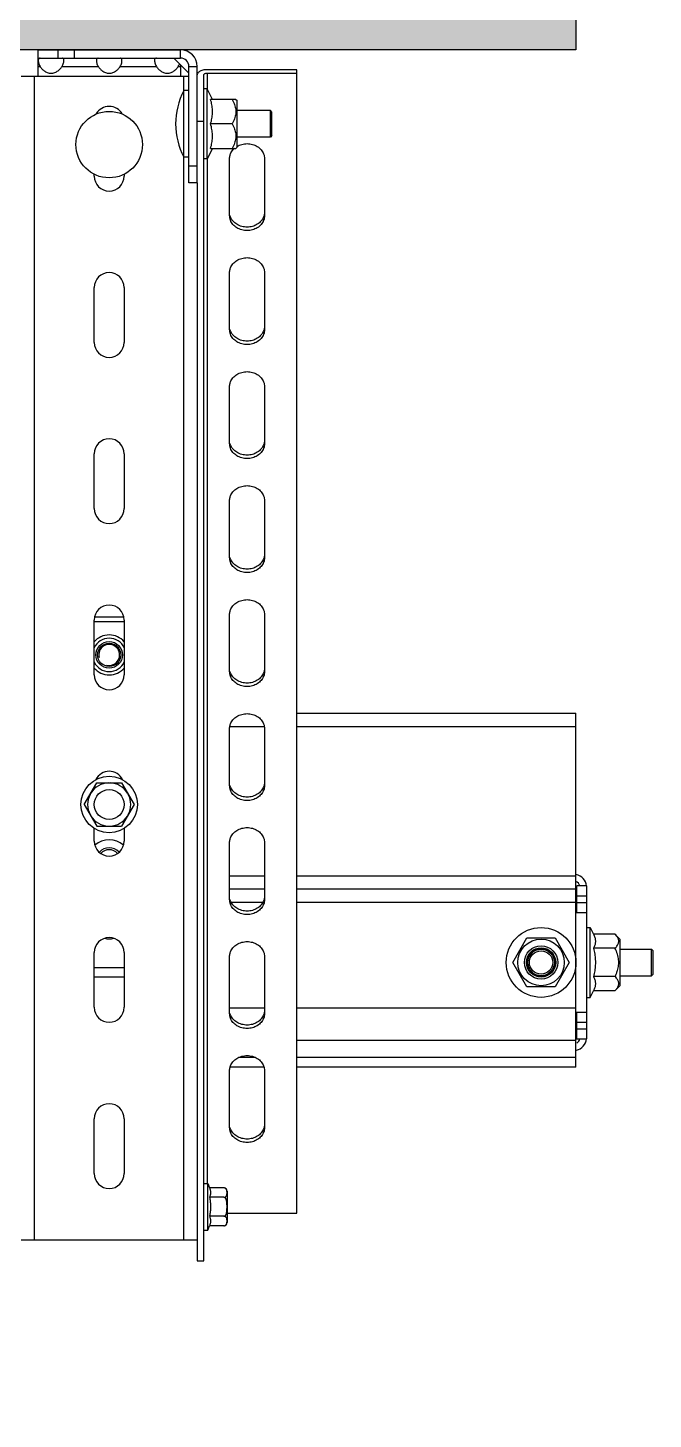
# Model space of a CAD drawing. Header units: millimetres. Extents: x 21899 to 38731, y -5425 to 3612.
# Drawn here: x 38417.5 to 38605.8, y 2950.1 to 3368.6 of the extents above; entities that cross this region are included whole.
import ezdxf

# ---------------------------------------------------------------- set-up
doc = ezdxf.new("R2010")
doc.units = ezdxf.units.MM
doc.layers.add('dwgmodels.com', color=250, linetype='Continuous')

msp = doc.modelspace()

# ---------------------------------------------------------------- hatches: boundary and pattern name
at = {"layer": 'dwgmodels.com', "true_color": 0xc7c8ca}
h = msp.add_hatch(color=9, dxfattribs=at)
h.dxf.hatch_style = 1
h.paths.add_polyline_path([(35509.69, 2950.12), (35259.69, 2950.12), (35259.69, 3612), (38582.52, 3612), (38582.52, 3362), (35509.69, 3362)])

# ---------------------------------------------------------------- linework, layer by layer
at = {"color": 7, "linetype": 'Continuous'}
for p, q in [((38420.52, 3362), (38420.52, 3354)), ((38426.52, 3362), (38426.52, 3359.5)), ((38420.52, 3359.5), (38463.52, 3359.5)), ((38461.5, 3359.49), (38466.01, 3354.98)), ((38463.52, 3357.46), (38463.52, 3354)), ((38466.02, 3322), (38466.02, 3357)), ((38466.02, 3354), (38415.52, 3354)), ((38470.52, 2997.7), (38470.52, 3354.48)), ((38498.52, 3356.02), (38471.52, 3356.02)), ((38471.52, 3354.99), (38498.52, 3354.99)), ((38498.52, 3012.12), (38498.52, 3356.02)), ((38464.52, 3329.72), (38464.52, 3349.72)), ((38466.02, 3349.72), (38464.52, 3349.72)), ((38471.52, 3350.22), (38470.52, 3350.22)), ((38471.52, 3329.22), (38471.52, 3350.22)), ((38473.12, 3347.08), (38471.52, 3350.22)), ((38480.16, 3347.08), (38472.54, 3347.08)), ((38480.16, 3347.08), (38480.52, 3346.72)), ((38480.52, 3332.72), (38480.52, 3346.72)), ((38468.52, 3340.57), (38470.52, 3340.57)), ((38479.02, 3339.72), (38472.54, 3339.72)), ((38490.53, 3343.72), (38480.52, 3343.72)), ((38490.53, 3335.72), (38490.53, 3343.72)), ((38491.02, 3343.23), (38490.53, 3343.72)), ((38491.02, 3336.22), (38491.02, 3343.23)), ((38490.53, 3335.72), (38480.52, 3335.72)), ((38491.02, 3336.22), (38490.53, 3335.72)), ((38473.12, 3332.36), (38471.52, 3329.22)), ((38472.54, 3332.36), (38480.16, 3332.36)), ((38480.16, 3332.36), (38480.52, 3332.72)), ((38466.02, 3329.72), (38464.52, 3329.72)), ((38471.52, 3329.22), (38470.52, 3329.22)), ((38478.27, 3312.13), (38478.27, 3329.28)), ((38488.77, 3329.28), (38488.77, 3312.13)), ((38437.52, 3324), (38437.52, 3324.58)), ((38446.52, 3324.58), (38446.52, 3324)), ((38468.52, 3322), (38466.02, 3322)), ((38468.52, 3322), (38468.52, 2997.7)), ((38478.27, 3277.85), (38478.27, 3294.99)), ((38488.77, 3294.99), (38488.77, 3277.85)), ((38437.52, 3274), (38437.52, 3290.5)), ((38446.52, 3290.5), (38446.52, 3274)), ((38478.27, 3243.56), (38478.27, 3260.7)), ((38488.77, 3260.7), (38488.77, 3243.56)), ((38437.52, 3224), (38437.52, 3240.5)), ((38446.52, 3240.5), (38446.52, 3224)), ((38478.27, 3209.27), (38478.27, 3226.42)), ((38488.77, 3226.42), (38488.77, 3209.27)), ((38437.52, 3174), (38437.52, 3190.5)), ((38437.52, 3190), (38446.52, 3190)), ((38437.68, 3191.5), (38446.36, 3191.5)), ((38446.52, 3190.5), (38446.52, 3174)), ((38478.27, 3174.99), (38478.27, 3192.13)), ((38488.77, 3192.13), (38488.77, 3174.99)), ((38498.52, 3162.5), (38582.52, 3162.5)), ((38582.52, 3056), (38582.52, 3162.5)), ((38478.27, 3140.7), (38478.27, 3157.84)), ((38488.77, 3157.84), (38488.77, 3140.7)), ((38434.52, 3135), (38438.27, 3141.5)), ((38438.27, 3141.5), (38445.77, 3141.5)), ((38445.77, 3141.5), (38449.52, 3135)), ((38434.52, 3135), (38438.27, 3128.5)), ((38449.52, 3135), (38445.77, 3128.5)), ((38437.52, 3124), (38437.52, 3127.82)), ((38438.27, 3128.5), (38445.77, 3128.5)), ((38446.52, 3127.82), (38446.52, 3124)), ((38478.27, 3106.41), (38478.27, 3123.56)), ((38488.77, 3123.56), (38488.77, 3106.41)), ((38488.77, 3109.5), (38478.27, 3109.5)), ((38582.52, 3109.5), (38498.52, 3109.5)), ((38585.77, 3110.5), (38582.77, 3110.5)), ((38582.77, 3102.5), (38582.77, 3110.5)), ((38585.77, 3098), (38586.77, 3098)), ((38586.77, 3077), (38586.77, 3098)), ((38586.77, 3098), (38587.79, 3096)), ((38563.52, 3087.5), (38567.77, 3094.86)), ((38567.77, 3094.86), (38576.27, 3094.86)), ((38576.27, 3094.86), (38580.52, 3087.5)), ((38594.27, 3096), (38587.79, 3096)), ((38595.77, 3094.5), (38594.27, 3096)), ((38595.77, 3094.5), (38595.77, 3080.5)), ((38437.52, 3074), (38437.52, 3090.5)), ((38446.52, 3090.5), (38446.52, 3074)), ((38478.27, 3072.13), (38478.27, 3089.27)), ((38488.77, 3089.27), (38488.77, 3072.13)), ((38568.02, 3086), (38568.02, 3089)), ((38570.52, 3091.5), (38573.52, 3091.5)), ((38576.02, 3089), (38576.02, 3086)), ((38594.27, 3091.75), (38587.79, 3091.75)), ((38595.77, 3091.5), (38605.28, 3091.5)), ((38605.28, 3083.5), (38605.28, 3091.5)), ((38605.28, 3091.5), (38605.77, 3091.01)), ((38605.77, 3083.99), (38605.77, 3091.01)), ((38567.77, 3080.14), (38563.52, 3087.5)), ((38580.52, 3087.5), (38576.27, 3080.14)), ((38573.52, 3083.5), (38570.52, 3083.5)), ((38594.27, 3083.25), (38587.79, 3083.25)), ((38595.77, 3080.5), (38594.27, 3079)), ((38595.77, 3083.5), (38605.28, 3083.5)), ((38605.28, 3083.5), (38605.77, 3083.99)), ((38576.27, 3080.14), (38567.77, 3080.14)), ((38585.77, 3077), (38586.77, 3077)), ((38586.77, 3077), (38587.79, 3079)), ((38594.27, 3079), (38587.79, 3079)), ((38582.77, 3064.5), (38582.77, 3072.5)), ((38582.52, 3064.5), (38585.77, 3064.5)), ((38488.58, 3056), (38478.46, 3056)), ((38582.52, 3056), (38498.52, 3056)), ((38478.27, 3037.84), (38478.27, 3054.98)), ((38488.77, 3054.98), (38488.77, 3037.84)), ((38437.52, 3024), (38437.52, 3040.5)), ((38446.52, 3040.5), (38446.52, 3024)), ((38470.52, 3021), (38471.72, 3021)), ((38471.72, 3007), (38471.72, 3021)), ((38471.72, 3021), (38472.22, 3019.7)), ((38476.52, 3019.7), (38472.22, 3019.7)), ((38477.52, 3018.7), (38477.52, 3009.3)), ((38476.52, 3016.85), (38472.22, 3016.85)), ((38476.52, 3011.15), (38472.22, 3011.15)), ((38477.52, 3012.12), (38498.52, 3012.12)), ((38470.52, 3007), (38471.72, 3007)), ((38471.72, 3007), (38472.22, 3008.3)), ((38476.52, 3008.3), (38472.22, 3008.3)), ((38468.52, 3004), (38415.52, 3004)), ((38468.52, 2997.7), (38470.52, 2997.7))]:
    msp.add_line(p, q, dxfattribs=at)
at = {"color": 3, "linetype": 'Continuous'}
for p, q in [((38420.52, 3362), (38463.52, 3362)), ((38468.52, 3322), (38468.52, 3357)), ((38585.77, 3064.5), (38585.77, 3110.5)), ((38582.52, 3102.5), (38585.77, 3102.5)), ((38582.52, 3072.5), (38585.77, 3072.5))]:
    msp.add_line(p, q, dxfattribs=at)
at = {"color": 9, "linetype": 'Continuous'}
for p, q in [((38431.52, 3362), (38431.52, 3359.5)), ((38463.52, 3359.5), (38463.52, 3362)), ((38420.52, 3357), (38421.22, 3357)), ((38427.82, 3357), (38438.72, 3357)), ((38445.32, 3357), (38456.22, 3357)), ((38462.82, 3357), (38463.52, 3357)), ((38466.02, 3357), (38468.52, 3357)), ((38419.52, 3004), (38419.52, 3354)), ((38464.52, 3349.72), (38464.52, 3354)), ((38471.52, 3354.99), (38471.52, 3350.22)), ((38464.52, 3004), (38464.52, 3329.72)), ((38471.52, 3329.22), (38471.52, 3021)), ((38468.52, 3327), (38466.02, 3327)), ((38478.27, 3158.5), (38488.77, 3158.5)), ((38498.52, 3158.5), (38582.52, 3158.5)), ((38478.27, 3113.5), (38488.77, 3113.5)), ((38498.52, 3113.5), (38582.52, 3113.5)), ((38488.19, 3105.5), (38478.85, 3105.5)), ((38582.52, 3105.5), (38498.52, 3105.5)), ((38582.77, 3107.5), (38585.77, 3107.5)), ((38582.77, 3105.5), (38585.77, 3105.5)), ((38437.52, 3086), (38446.52, 3086)), ((38437.52, 3083.17), (38446.52, 3083.17)), ((38488.77, 3073.7), (38478.27, 3073.7)), ((38582.52, 3073.7), (38498.52, 3073.7)), ((38582.77, 3069.5), (38585.77, 3069.5)), ((38582.52, 3064.06), (38498.52, 3064.06)), ((38582.77, 3067.5), (38585.77, 3067.5)), ((38486.07, 3058.86), (38480.97, 3058.86)), ((38582.52, 3058.86), (38498.52, 3058.86))]:
    msp.add_line(p, q, dxfattribs=at)
at = {"color": 7, "linetype": 'Continuous'}
for centre, radius in [((38442.02, 3333.5), 10), ((38442.02, 3180), 4), ((38442.02, 3180), 3.5), ((38442.02, 3135), 8.5), ((38442.02, 3135), 4.5), ((38572.02, 3087.5), 10.5), ((38572.02, 3087.5), 7), ((38572.02, 3087.5), 5), ((38572.02, 3087.5), 4.4), ((38572.02, 3087.5), 4.3), ((38572.02, 3087.5), 4), ((38572.02, 3087.5), 3.51)]:
    msp.add_circle(centre, radius, dxfattribs=at)
at = {"color": 3, "linetype": 'Continuous'}
msp.add_arc((38463.52, 3357), 5, 0, 90, dxfattribs=at)
at = {"color": 7, "linetype": 'Continuous'}
for centre, radius, start, end in [((38463.52, 3357), 2.5, 0, 90), ((38483.27, 3339.72), 21.25, 151.9275, 208.0725), ((38442.02, 3340.5), 4.5, 29.5392, 150.4608), ((38442.02, 3324), 4.5, 180, 0), ((38442.02, 3290.5), 4.5, 0, 180), ((38442.02, 3274), 4.5, 180, 0), ((38442.02, 3240.5), 4.5, 0, 180), ((38442.02, 3224), 4.5, 180, 0), ((38442.02, 3190.5), 4.5, 0, 180), ((38442.02, 3180), 5, 24.9111, 155.0889), ((38442.02, 3180), 5, 204.9111, 335.0889), ((38442.02, 3174), 4.5, 180, 0), ((38442.02, 3140.5), 4.5, 26.8676, 153.1324), ((38442.02, 3124), 4.5, 180, 0), ((38442.02, 3118), 3.4, 42.4678, 137.533), ((38581.77, 3110), 4, 7.1702, 78.4874), ((38581.77, 3110), 2, 15, 67.7758), ((38442.02, 3090.5), 4.5, 0, 180), ((38442.02, 3074), 4.5, 180, 0), ((38581.77, 3065), 4, 282.8571, 352.8298), ((38581.77, 3065), 2, 300, 345), ((38442.02, 3040.5), 4.5, 0, 180), ((38442.02, 3024), 4.5, 180, 0), ((38476.52, 3018.7), 1, 0, 90), ((38476.52, 3009.3), 1, 270, 0)]:
    msp.add_arc(centre, radius, start, end, dxfattribs=at)
at = {"color": 9, "linetype": 'Continuous'}
for centre, radius, start, end in [((38442.02, 3180), 6, 41.146, 138.8542), ((38442.02, 3180), 6, 221.146, 318.8542), ((38442.02, 3135), 6.5, 92.2042, 147.7958), ((38442.02, 3135), 6.5, 32.2042, 87.7958), ((38442.02, 3135), 6.5, 152.2042, 207.7958), ((38442.02, 3135), 6.5, 332.2042, 27.7958), ((38442.02, 3135), 6.5, 212.2042, 267.7958), ((38442.02, 3135), 6.5, 272.2042, 327.7958), ((38442.02, 3118), 6.4, 47.5847, 132.4173), ((38442.02, 3101), 6.4, 257.1179, 282.8771)]:
    msp.add_arc(centre, radius, start, end, dxfattribs=at)
at = {"color": 2, "linetype": 'Continuous'}
for centre, radius, start, end in [((38442.02, 3180), 3.15, 255, 195), ((38442.02, 3118), 4, 42.1059, 137.8941)]:
    msp.add_arc(centre, radius, start, end, dxfattribs=at)
at = {"color": 7, "linetype": 'Continuous'}
for points, start_tangent, end_tangent in [([(38421.22, 3359.5), (38420.94, 3359.44), (38420.76, 3359.26), (38420.68, 3358.96), (38420.68, 3358.55), (38420.76, 3358.06), (38420.94, 3357.53), (38421.22, 3357)], (-1, 0), (0.548541, -0.836124)), ([(38421.22, 3357), (38421.52, 3356.58), (38421.86, 3356.2), (38422.23, 3355.85), (38422.64, 3355.54), (38423.13, 3355.28), (38423.67, 3355.08), (38424.24, 3354.98), (38424.81, 3354.98), (38425.38, 3355.08), (38425.92, 3355.28), (38426.4, 3355.55), (38426.82, 3355.86), (38427.19, 3356.2), (38427.52, 3356.58), (38427.82, 3357)], (0.548541, -0.836124), (0.548541, 0.836124)), ([(38427.82, 3357), (38428.1, 3357.53), (38428.28, 3358.06), (38428.36, 3358.55), (38428.36, 3358.96), (38428.28, 3359.26), (38428.1, 3359.44), (38427.82, 3359.5)], (0.548541, 0.836124), (-1, 0)), ([(38438.28, 3359.29), (38438.26, 3359.26), (38438.18, 3358.96), (38438.18, 3358.55), (38438.26, 3358.06), (38438.44, 3357.53), (38438.72, 3357)], (-0.543247, -0.839573), (0.548541, -0.836124)), ([(38438.72, 3359.5), (38438.44, 3359.44), (38438.28, 3359.29)], (-1, 0), (-0.543247, -0.839573)), ([(38438.72, 3357), (38439.02, 3356.58), (38439.36, 3356.2), (38439.73, 3355.85), (38440.14, 3355.54), (38440.63, 3355.28), (38441.17, 3355.08), (38441.74, 3354.98), (38442.31, 3354.98), (38442.88, 3355.08), (38443.42, 3355.28), (38443.9, 3355.55), (38444.32, 3355.86), (38444.69, 3356.2), (38445.02, 3356.58), (38445.32, 3357)], (0.548541, -0.836124), (0.548541, 0.836124)), ([(38445.76, 3359.29), (38445.6, 3359.44), (38445.32, 3359.5)], (-0.543243, 0.839576), (-1, 0)), ([(38445.32, 3357), (38445.6, 3357.53), (38445.78, 3358.06), (38445.86, 3358.55), (38445.86, 3358.96), (38445.78, 3359.26), (38445.76, 3359.29)], (0.548541, 0.836124), (-0.543243, 0.839576)), ([(38456.22, 3359.5), (38455.94, 3359.44), (38455.76, 3359.26), (38455.68, 3358.96), (38455.68, 3358.55), (38455.76, 3358.06), (38455.94, 3357.53), (38456.22, 3357)], (-1, 0), (0.548541, -0.836124)), ([(38456.22, 3357), (38456.52, 3356.58), (38456.86, 3356.2), (38457.23, 3355.85), (38457.64, 3355.54), (38458.13, 3355.28), (38458.67, 3355.08), (38459.24, 3354.98), (38459.81, 3354.98), (38460.38, 3355.08), (38460.92, 3355.28), (38461.4, 3355.55), (38461.82, 3355.86), (38462.19, 3356.2), (38462.52, 3356.58), (38462.82, 3357)], (0.548541, -0.836124), (0.548541, 0.836124)), ([(38462.82, 3357), (38463.1, 3357.53), (38463.2, 3357.79)], (0.548541, 0.836124), (0.314632, 0.949214)), ([(38471.52, 3356.02), (38470.85, 3355.98), (38470.22, 3355.87), (38469.65, 3355.68), (38469.17, 3355.44), (38468.82, 3355.15), (38468.6, 3354.82), (38468.52, 3354.48)], (-1, 0), (0, -1)), ([(38470.52, 3354.48), (38470.57, 3354.63), (38470.71, 3354.78), (38470.93, 3354.89), (38471.21, 3354.97), (38471.52, 3354.99)], (0, 1), (1, 0)), ([(38472.54, 3339.72), (38472.77, 3340.57), (38472.94, 3341.39), (38473.06, 3342.19), (38473.12, 3343), (38473.12, 3343.81), (38473.06, 3344.61), (38472.94, 3345.42), (38472.77, 3346.24), (38472.54, 3347.08)], (0.283025, 0.959113), (-0.283025, 0.959113)), ([(38479.02, 3347.08), (38479.45, 3346.28), (38479.76, 3345.52), (38479.98, 3344.8), (38480.12, 3344.1), (38480.16, 3343.4), (38480.11, 3342.71), (38479.98, 3342), (38479.76, 3341.28), (38479.44, 3340.53), (38479.02, 3339.72)], (0.5, -0.866025), (-0.5, -0.866025)), ([(38472.54, 3332.36), (38472.77, 3333.21), (38472.94, 3334.03), (38473.06, 3334.84), (38473.12, 3335.64), (38473.12, 3336.45), (38473.06, 3337.25), (38472.94, 3338.06), (38472.77, 3338.88), (38472.54, 3339.72)], (0.283025, 0.959113), (-0.283025, 0.959113)), ([(38479.02, 3339.72), (38479.44, 3338.92), (38479.76, 3338.17), (38479.98, 3337.44), (38480.11, 3336.74), (38480.16, 3336.04), (38480.11, 3335.35), (38479.98, 3334.64), (38479.76, 3333.92), (38479.45, 3333.17), (38479.02, 3332.36)], (0.5, -0.866025), (-0.5, -0.866025)), ([(38478.53, 3330.67), (38479.27, 3331.92), (38479.33, 3331.99)], (0.353645, 0.93538), (0.662102, 0.749414)), ([(38479.33, 3331.99), (38479.75, 3332.41)], (0.662102, 0.749414), (0.748918, 0.662663)), ([(38480.51, 3332.96), (38481.9, 3333.56), (38483.52, 3333.78), (38485.14, 3333.56), (38486.61, 3332.92), (38487.77, 3331.92), (38488.51, 3330.67), (38488.77, 3329.28)], (0.857862, 0.513881), (0, -1)), ([(38478.27, 3329.28), (38478.4, 3330.29)], (0, 1), (0.258399, 0.966038)), ([(38478.4, 3330.29), (38478.53, 3330.67)], (0.258399, 0.966038), (0.353645, 0.93538)), ([(38488.77, 3312.13), (38488.51, 3310.74), (38487.77, 3309.49), (38486.61, 3308.49), (38485.14, 3307.85), (38483.52, 3307.63), (38481.9, 3307.85), (38480.43, 3308.49), (38479.27, 3309.49), (38478.53, 3310.74), (38478.27, 3312.13)], (0, -1), (0, 1)), ([(38478.53, 3311.77), (38478.4, 3312.15)], (-0.353645, 0.93538), (-0.258399, 0.966038)), ([(38488.51, 3311.77), (38487.77, 3310.52), (38486.61, 3309.52), (38485.14, 3308.88), (38483.52, 3308.66), (38481.9, 3308.88), (38480.43, 3309.52), (38479.27, 3310.52), (38478.53, 3311.77)], (-0.353645, -0.93538), (-0.353645, 0.93538)), ([(38488.64, 3312.15), (38488.51, 3311.77)], (-0.258399, -0.966038), (-0.353645, -0.93538)), ([(38488.77, 3313.16), (38488.64, 3312.15)], (0, -1), (-0.258399, -0.966038)), ([(38478.53, 3296.38), (38479.27, 3297.63), (38480.43, 3298.63), (38481.9, 3299.27), (38483.52, 3299.49), (38485.14, 3299.27), (38486.61, 3298.63), (38487.77, 3297.63), (38488.51, 3296.38), (38488.77, 3294.99)], (0.353645, 0.93538), (0, -1)), ([(38478.27, 3294.99), (38478.4, 3296)], (0, 1), (0.258399, 0.966038)), ([(38478.4, 3296), (38478.53, 3296.38)], (0.258399, 0.966038), (0.353645, 0.93538)), ([(38488.77, 3277.85), (38488.51, 3276.46), (38487.77, 3275.2), (38486.61, 3274.21), (38485.14, 3273.57), (38483.52, 3273.35), (38481.9, 3273.57), (38480.43, 3274.21), (38479.27, 3275.2), (38478.53, 3276.46), (38478.27, 3277.85)], (0, -1), (0, 1)), ([(38478.53, 3277.49), (38478.4, 3277.87)], (-0.353645, 0.93538), (-0.258399, 0.966038)), ([(38488.51, 3277.49), (38487.77, 3276.23), (38486.61, 3275.24), (38485.14, 3274.6), (38483.52, 3274.38), (38481.9, 3274.6), (38480.43, 3275.24), (38479.27, 3276.23), (38478.53, 3277.49)], (-0.353645, -0.93538), (-0.353645, 0.93538)), ([(38488.64, 3277.87), (38488.51, 3277.49)], (-0.258399, -0.966038), (-0.353645, -0.93538)), ([(38488.77, 3278.88), (38488.64, 3277.87)], (0, -1), (-0.258399, -0.966038)), ([(38478.53, 3262.09), (38479.27, 3263.35), (38480.43, 3264.34), (38481.9, 3264.98), (38483.52, 3265.2), (38485.14, 3264.98), (38486.61, 3264.34), (38487.77, 3263.35), (38488.51, 3262.09), (38488.77, 3260.7)], (0.353645, 0.93538), (0, -1)), ([(38478.27, 3260.7), (38478.4, 3261.71)], (0, 1), (0.258399, 0.966038)), ([(38478.4, 3261.71), (38478.53, 3262.09)], (0.258399, 0.966038), (0.353645, 0.93538)), ([(38488.77, 3243.56), (38488.51, 3242.17), (38487.77, 3240.91), (38486.61, 3239.92), (38485.14, 3239.28), (38483.52, 3239.06), (38481.9, 3239.28), (38480.43, 3239.92), (38479.27, 3240.91), (38478.53, 3242.17), (38478.27, 3243.56)], (0, -1), (0, 1)), ([(38478.53, 3243.2), (38478.4, 3243.58)], (-0.353645, 0.93538), (-0.258399, 0.966038)), ([(38488.64, 3243.58), (38488.51, 3243.2)], (-0.258399, -0.966038), (-0.353645, -0.93538)), ([(38488.77, 3244.59), (38488.64, 3243.58)], (0, -1), (-0.258399, -0.966038)), ([(38488.51, 3243.2), (38487.77, 3241.94), (38486.61, 3240.95), (38485.14, 3240.31), (38483.52, 3240.09), (38481.9, 3240.31), (38480.43, 3240.95), (38479.27, 3241.94), (38478.53, 3243.2)], (-0.353645, -0.93538), (-0.353645, 0.93538)), ([(38478.53, 3227.81), (38479.27, 3229.06), (38480.43, 3230.06), (38481.9, 3230.7), (38483.52, 3230.92), (38485.14, 3230.7), (38486.61, 3230.06), (38487.77, 3229.06), (38488.51, 3227.81), (38488.77, 3226.42)], (0.353645, 0.93538), (0, -1)), ([(38478.27, 3226.42), (38478.4, 3227.43)], (0, 1), (0.258399, 0.966038)), ([(38478.4, 3227.43), (38478.53, 3227.81)], (0.258399, 0.966038), (0.353645, 0.93538)), ([(38488.77, 3210.3), (38488.64, 3209.29)], (0, -1), (-0.258399, -0.966038)), ([(38488.77, 3209.27), (38488.51, 3207.88), (38487.77, 3206.63), (38486.61, 3205.63), (38485.14, 3204.99), (38483.52, 3204.77), (38481.9, 3204.99), (38480.43, 3205.63), (38479.27, 3206.63), (38478.53, 3207.88), (38478.27, 3209.27)], (0, -1), (0, 1)), ([(38478.53, 3208.91), (38478.4, 3209.29)], (-0.353645, 0.93538), (-0.258399, 0.966038)), ([(38488.51, 3208.91), (38487.77, 3207.66), (38486.61, 3206.66), (38485.14, 3206.02), (38483.52, 3205.8), (38481.9, 3206.02), (38480.43, 3206.66), (38479.27, 3207.66), (38478.53, 3208.91)], (-0.353645, -0.93538), (-0.353645, 0.93538)), ([(38488.64, 3209.29), (38488.51, 3208.91)], (-0.258399, -0.966038), (-0.353645, -0.93538)), ([(38478.4, 3193.14), (38478.53, 3193.52)], (0.258399, 0.966038), (0.353645, 0.93538)), ([(38478.53, 3193.52), (38479.27, 3194.77), (38480.43, 3195.77), (38481.9, 3196.41), (38483.52, 3196.63), (38485.14, 3196.41), (38486.61, 3195.77), (38487.77, 3194.77), (38488.51, 3193.52), (38488.77, 3192.13)], (0.353645, 0.93538), (0, -1)), ([(38478.27, 3192.13), (38478.4, 3193.14)], (0, 1), (0.258399, 0.966038)), ([(38488.77, 3174.99), (38488.51, 3173.6), (38487.77, 3172.34), (38486.61, 3171.34), (38485.14, 3170.71), (38483.52, 3170.49), (38481.9, 3170.71), (38480.43, 3171.34), (38479.27, 3172.34), (38478.53, 3173.6), (38478.27, 3174.99)], (0, -1), (0, 1)), ([(38478.53, 3174.63), (38478.4, 3175.01)], (-0.353645, 0.93538), (-0.258399, 0.966038)), ([(38488.51, 3174.63), (38487.77, 3173.37), (38486.61, 3172.38), (38485.14, 3171.74), (38483.52, 3171.52), (38481.9, 3171.74), (38480.43, 3172.38), (38479.27, 3173.37), (38478.53, 3174.63)], (-0.353645, -0.93538), (-0.353645, 0.93538)), ([(38488.64, 3175.01), (38488.51, 3174.63)], (-0.258399, -0.966038), (-0.353645, -0.93538)), ([(38488.77, 3176.02), (38488.64, 3175.01)], (0, -1), (-0.258399, -0.966038)), ([(38478.53, 3159.23), (38479.27, 3160.49), (38480.43, 3161.48), (38481.9, 3162.12), (38483.52, 3162.34), (38485.14, 3162.12), (38486.61, 3161.48), (38487.77, 3160.49), (38488.51, 3159.23), (38488.77, 3157.84)], (0.353645, 0.93538), (0, -1)), ([(38478.27, 3157.84), (38478.4, 3158.85)], (0, 1), (0.258399, 0.966038)), ([(38478.4, 3158.85), (38478.53, 3159.23)], (0.258399, 0.966038), (0.353645, 0.93538)), ([(38488.77, 3140.7), (38488.51, 3139.31), (38487.77, 3138.05), (38486.61, 3137.06), (38485.14, 3136.42), (38483.52, 3136.2), (38481.9, 3136.42), (38480.43, 3137.06), (38479.27, 3138.05), (38478.53, 3139.31), (38478.27, 3140.7)], (0, -1), (0, 1)), ([(38478.53, 3140.34), (38478.4, 3140.72)], (-0.353645, 0.93538), (-0.258399, 0.966038)), ([(38488.51, 3140.34), (38487.77, 3139.08), (38486.61, 3138.09), (38485.14, 3137.45), (38483.52, 3137.23), (38481.9, 3137.45), (38480.43, 3138.09), (38479.27, 3139.08), (38478.53, 3140.34)], (-0.353645, -0.93538), (-0.353645, 0.93538)), ([(38488.64, 3140.72), (38488.51, 3140.34)], (-0.258399, -0.966038), (-0.353645, -0.93538)), ([(38488.77, 3141.73), (38488.64, 3140.72)], (0, -1), (-0.258399, -0.966038)), ([(38478.53, 3124.95), (38479.27, 3126.2), (38480.43, 3127.2), (38481.9, 3127.84), (38483.52, 3128.06), (38485.14, 3127.84), (38486.61, 3127.2), (38487.77, 3126.2), (38488.51, 3124.95), (38488.77, 3123.56)], (0.353645, 0.93538), (0, -1)), ([(38478.27, 3123.56), (38478.4, 3124.56)], (0, 1), (0.258399, 0.966038)), ([(38478.4, 3124.56), (38478.53, 3124.95)], (0.258399, 0.966038), (0.353645, 0.93538)), ([(38488.77, 3106.41), (38488.51, 3105.02), (38487.77, 3103.77), (38486.61, 3102.77), (38485.14, 3102.13), (38483.52, 3101.91), (38481.9, 3102.13), (38480.43, 3102.77), (38479.27, 3103.77), (38478.53, 3105.02), (38478.27, 3106.41)], (0, -1), (0, 1)), ([(38478.53, 3106.05), (38478.4, 3106.43)], (-0.353645, 0.93538), (-0.258399, 0.966038)), ([(38488.51, 3106.05), (38487.77, 3104.8), (38486.61, 3103.8), (38485.14, 3103.16), (38483.52, 3102.94), (38481.9, 3103.16), (38480.43, 3103.8), (38479.27, 3104.8), (38478.53, 3106.05)], (-0.353645, -0.93538), (-0.353645, 0.93538)), ([(38488.64, 3106.43), (38488.51, 3106.05)], (-0.258399, -0.966038), (-0.353645, -0.93538)), ([(38488.77, 3107.44), (38488.64, 3106.43)], (0, -1), (-0.258399, -0.966038)), ([(38478.53, 3090.66), (38479.27, 3091.91), (38480.43, 3092.91), (38481.9, 3093.55), (38483.52, 3093.77), (38485.14, 3093.55), (38486.61, 3092.91), (38487.77, 3091.91), (38488.51, 3090.66), (38488.77, 3089.27)], (0.353645, 0.93538), (0, -1)), ([(38587.79, 3096), (38588.02, 3095.51), (38588.19, 3095.04), (38588.31, 3094.57), (38588.37, 3094.11), (38588.37, 3093.64), (38588.31, 3093.18), (38588.19, 3092.71), (38588.02, 3092.24), (38587.79, 3091.75)], (0.455111, -0.890435), (-0.455111, -0.890435)), ([(38594.27, 3091.75), (38594.7, 3092.22), (38595.01, 3092.65), (38595.23, 3093.07), (38595.37, 3093.47), (38595.41, 3093.88), (38595.36, 3094.28), (38595.23, 3094.68), (38595.01, 3095.1), (38594.69, 3095.53), (38594.27, 3096)], (0.707107, 0.707107), (-0.707107, 0.707107)), ([(38478.27, 3089.27), (38478.4, 3090.28)], (0, 1), (0.258399, 0.966038)), ([(38478.4, 3090.28), (38478.53, 3090.66)], (0.258399, 0.966038), (0.353645, 0.93538)), ([(38587.79, 3091.75), (38588, 3090.87), (38588.16, 3090.01), (38588.28, 3089.17), (38588.35, 3088.34), (38588.37, 3087.5), (38588.35, 3086.66), (38588.28, 3085.83), (38588.16, 3084.99), (38588, 3084.13), (38587.79, 3083.25)], (0.247598, -0.968863), (-0.247598, -0.968863)), ([(38594.27, 3083.25), (38594.7, 3084.18), (38595.01, 3085.05), (38595.23, 3085.88), (38595.36, 3086.7), (38595.41, 3087.5), (38595.36, 3088.31), (38595.23, 3089.12), (38595.01, 3089.95), (38594.7, 3090.82), (38594.27, 3091.75)], (0.447214, 0.894427), (-0.447214, 0.894427)), ([(38587.79, 3083.25), (38588.02, 3082.76), (38588.19, 3082.29), (38588.31, 3081.82), (38588.37, 3081.36), (38588.37, 3080.89), (38588.31, 3080.43), (38588.19, 3079.96), (38588.02, 3079.49), (38587.79, 3079)], (0.455111, -0.890435), (-0.455111, -0.890435)), ([(38594.27, 3079), (38594.69, 3079.47), (38595.01, 3079.9), (38595.23, 3080.32), (38595.36, 3080.72), (38595.41, 3081.12), (38595.36, 3081.53), (38595.23, 3081.93), (38595.01, 3082.35), (38594.7, 3082.78), (38594.27, 3083.25)], (0.707107, 0.707107), (-0.707107, 0.707107)), ([(38488.77, 3072.13), (38488.51, 3070.73), (38487.77, 3069.48), (38486.61, 3068.48), (38485.14, 3067.85), (38483.52, 3067.63), (38481.9, 3067.85), (38480.43, 3068.48), (38479.27, 3069.48), (38478.53, 3070.73), (38478.27, 3072.13)], (0, -1), (0, 1)), ([(38478.53, 3071.77), (38478.4, 3072.15)], (-0.353645, 0.93538), (-0.258399, 0.966038)), ([(38488.64, 3072.15), (38488.51, 3071.77)], (-0.258399, -0.966038), (-0.353645, -0.93538)), ([(38488.77, 3073.16), (38488.64, 3072.15)], (0, -1), (-0.258399, -0.966038)), ([(38488.51, 3071.77), (38487.77, 3070.51), (38486.61, 3069.51), (38485.14, 3068.88), (38483.52, 3068.66), (38481.9, 3068.88), (38480.43, 3069.51), (38479.27, 3070.51), (38478.53, 3071.77)], (-0.353645, -0.93538), (-0.353645, 0.93538)), ([(38478.53, 3056.37), (38479.27, 3057.63), (38480.43, 3058.62), (38481.9, 3059.26), (38483.52, 3059.48), (38485.14, 3059.26), (38486.61, 3058.62), (38487.77, 3057.63), (38488.51, 3056.37), (38488.77, 3054.98)], (0.353645, 0.93538), (0, -1)), ([(38478.27, 3054.98), (38478.4, 3055.99)], (0, 1), (0.258399, 0.966038)), ([(38478.4, 3055.99), (38478.53, 3056.37)], (0.258399, 0.966038), (0.353645, 0.93538)), ([(38488.77, 3038.87), (38488.64, 3037.86)], (0, -1), (-0.258399, -0.966038)), ([(38488.77, 3037.84), (38488.51, 3036.45), (38487.77, 3035.19), (38486.61, 3034.2), (38485.14, 3033.56), (38483.52, 3033.34), (38481.9, 3033.56), (38480.43, 3034.2), (38479.27, 3035.19), (38478.53, 3036.45), (38478.27, 3037.84)], (0, -1), (0, 1)), ([(38478.53, 3037.48), (38478.4, 3037.86)], (-0.353645, 0.93538), (-0.258399, 0.966038)), ([(38488.51, 3037.48), (38487.77, 3036.22), (38486.61, 3035.23), (38485.14, 3034.59), (38483.52, 3034.37), (38481.9, 3034.59), (38480.43, 3035.23), (38479.27, 3036.22), (38478.53, 3037.48)], (-0.353645, -0.93538), (-0.353645, 0.93538)), ([(38488.64, 3037.86), (38488.51, 3037.48)], (-0.258399, -0.966038), (-0.353645, -0.93538)), ([(38472.22, 3019.7), (38472.35, 3019.34), (38472.44, 3018.98), (38472.5, 3018.63), (38472.52, 3018.28), (38472.5, 3017.92), (38472.44, 3017.57), (38472.35, 3017.21), (38472.22, 3016.85)], (0.361452, -0.932391), (-0.361452, -0.932391)), ([(38476.52, 3016.85), (38476.67, 3016.86), (38476.82, 3016.9), (38476.97, 3016.96), (38477.1, 3017.04), (38477.21, 3017.15), (38477.3, 3017.27), (38477.37, 3017.41), (38477.42, 3017.57), (38477.46, 3017.74), (38477.48, 3017.92), (38477.49, 3018.11), (38477.49, 3018.31), (38477.49, 3018.48), (38477.48, 3018.64), (38477.46, 3018.8), (38477.43, 3018.95), (38477.38, 3019.1), (38477.31, 3019.25), (38477.22, 3019.39), (38477.1, 3019.5), (38476.97, 3019.59), (38476.83, 3019.65), (38476.67, 3019.69), (38476.52, 3019.7)], (1, 0), (-1, 0)), ([(38472.22, 3016.85), (38472.33, 3016.27), (38472.41, 3015.7), (38472.47, 3015.13), (38472.51, 3014.57), (38472.52, 3014)], (0.190289, -0.981728), (0, -1)), ([(38472.52, 3014), (38472.5, 3013.29), (38472.44, 3012.58), (38472.35, 3011.87), (38472.22, 3011.15)], (0, -1), (-0.190289, -0.981728)), ([(38477.49, 3014), (38477.49, 3014.29), (38477.48, 3014.58), (38477.47, 3014.86), (38477.45, 3015.15), (38477.42, 3015.43), (38477.37, 3015.72), (38477.3, 3016), (38477.2, 3016.26), (38477.09, 3016.47), (38476.96, 3016.64), (38476.82, 3016.76), (38476.67, 3016.83), (38476.52, 3016.85)], (0, 1), (-1, 0)), ([(38476.52, 3011.15), (38476.66, 3011.17), (38476.81, 3011.24), (38476.95, 3011.35), (38477.08, 3011.51), (38477.19, 3011.7), (38477.28, 3011.92), (38477.34, 3012.17), (38477.39, 3012.41), (38477.43, 3012.65), (38477.45, 3012.86), (38477.47, 3013.06), (38477.48, 3013.25), (38477.48, 3013.44), (38477.49, 3013.63), (38477.49, 3013.81), (38477.49, 3014)], (1, 0), (0, 1)), ([(38472.22, 3011.15), (38472.35, 3010.79), (38472.44, 3010.43), (38472.5, 3010.08), (38472.52, 3009.73), (38472.5, 3009.37), (38472.44, 3009.02), (38472.35, 3008.66), (38472.22, 3008.3)], (0.361452, -0.932391), (-0.361452, -0.932391)), ([(38477.47, 3009.31), (38477.48, 3009.4), (38477.49, 3009.62), (38477.49, 3009.84), (38477.48, 3010.04), (38477.46, 3010.24), (38477.43, 3010.41), (38477.38, 3010.57), (38477.3, 3010.72), (38477.21, 3010.84), (38477.1, 3010.95), (38476.97, 3011.04), (38476.83, 3011.1), (38476.67, 3011.14), (38476.52, 3011.15)], (0.10747, 0.994208), (-1, 0)), ([(38476.9, 3008.38), (38476.97, 3008.41), (38477.1, 3008.49), (38477.21, 3008.6), (38477.3, 3008.72), (38477.36, 3008.85), (38477.42, 3009.01), (38477.46, 3009.19), (38477.47, 3009.31)], (0.919279, 0.393606), (0.10747, 0.994208)), ([(38476.52, 3008.3), (38476.67, 3008.31), (38476.71, 3008.32)], (1, 0), (0.980505, 0.196493)), ([(38476.71, 3008.32), (38476.77, 3008.33)], (0.980505, 0.196493), (0.965851, 0.259097)), ([(38476.77, 3008.33), (38476.82, 3008.35), (38476.9, 3008.38)], (0.965851, 0.259097), (0.919279, 0.393606))]:
    msp.add_spline(points, degree=3, dxfattribs=dict(at, start_tangent=start_tangent, end_tangent=end_tangent))
at = {"layer": 'dwgmodels.com', "color": 5}
msp.add_lwpolyline([(35509.69, 2950.12), (35259.69, 2950.12), (35259.69, 3612), (38582.52, 3612), (38582.52, 3362), (35509.69, 3362), (35509.69, 2950.12)], dxfattribs=at)

doc.saveas('drawing.dxf')
